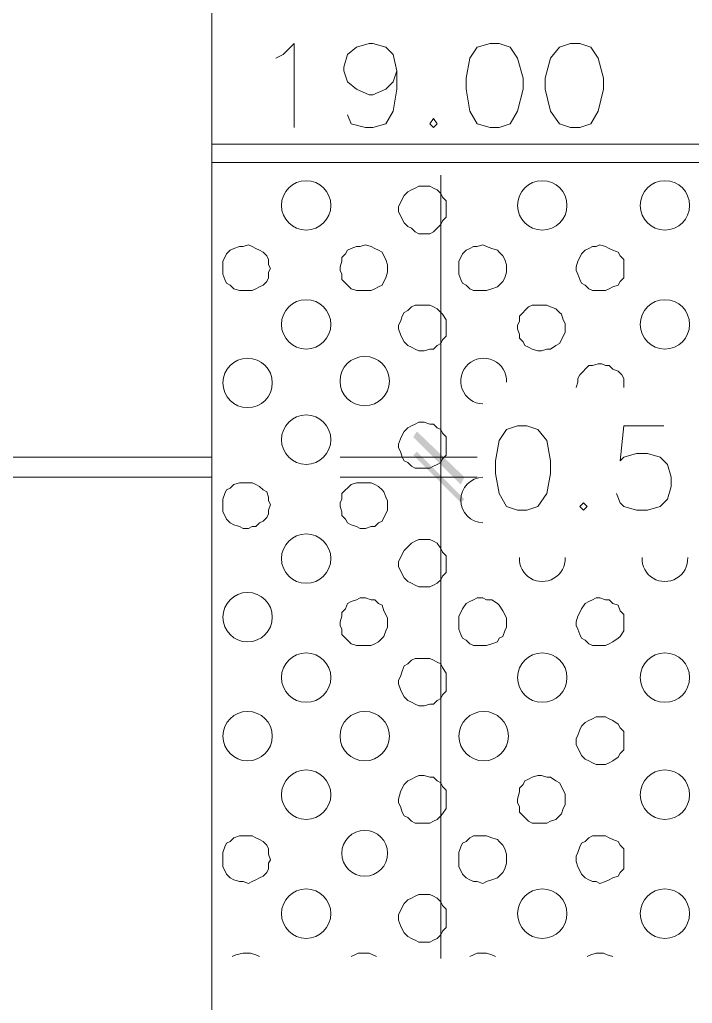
# Model space of a CAD drawing. Header units: inches. Extents: x 0.13 to 4.47, y 0.19 to 3.07.
# Drawn here: x 3.226 to 3.3967, y 2.3004 to 2.55 of the extents above; entities that cross this region are included whole.
import ezdxf

# ---------------------------------------------------------------- set-up
doc = ezdxf.new("R2010")
doc.units = ezdxf.units.IN
doc.header["$MEASUREMENT"] = 0
doc.layers.add('PDF_PDF5_PDF12_PDF11_0', color=7, linetype='Continuous')
doc.layers.add('PDF_PDF5_PDF12_PDF11_PROYECCION 2', color=7, linetype='Continuous')

msp = doc.modelspace()

# ---------------------------------------------------------------- linework, layer by layer
at = {"layer": 'PDF_PDF5_PDF12_PDF11_0', "lineweight": 5}
for points in [[(2.900952000000002, 2.648008800000001), (2.900952000000002, 2.149243200000001), (3.274794000000002, 2.149243200000001), (3.274794000000002, 2.648008800000001)], [(3.332844000000002, 2.423703600000001), (3.332844000000002, 2.510546400000001)], [(3.332844000000002, 2.451103200000001), (3.332844000000002, 2.439028800000001), (3.332844000000002, 2.433920400000001), (3.332844000000002, 2.421846000000001)], [(3.332844000000002, 2.449245600000001), (3.332844000000002, 2.311783200000001)], [(2.900952000000002, 2.439028800000001), (3.274794000000002, 2.439028800000001)], [(3.342132000000002, 2.439028800000001), (3.307302000000002, 2.439028800000001), (3.342132000000002, 2.439028800000001)], [(2.900952000000002, 2.433920400000001), (3.274794000000002, 2.433920400000001)], [(3.342132000000002, 2.433920400000001), (3.307302000000002, 2.433920400000001), (3.342132000000002, 2.433920400000001)]]:
    msp.add_lwpolyline(points, dxfattribs=at)
at = {"layer": 'PDF_PDF5_PDF12_PDF11_0', "lineweight": 13}
for points in [[(3.291048000000002, 2.540268000000002), (3.292905600000002, 2.541196800000001), (3.295692000000002, 2.543983200000001), (3.295692000000002, 2.522620800000001)], [(3.321698400000002, 2.537017200000002), (3.320769600000002, 2.534230800000001), (3.318912000000002, 2.532373200000001), (3.315661200000002, 2.530980000000001), (3.314732400000002, 2.530980000000001), (3.311481600000002, 2.532373200000001), (3.309159600000002, 2.534230800000001), (3.308230800000002, 2.537017200000002), (3.308230800000002, 2.537946000000001), (3.309159600000002, 2.541196800000001), (3.311481600000002, 2.543054400000001), (3.314732400000002, 2.543983200000001), (3.315661200000002, 2.543983200000001), (3.318912000000002, 2.543054400000001), (3.320769600000002, 2.541196800000001), (3.321698400000002, 2.537017200000002), (3.321698400000002, 2.532373200000001), (3.320769600000002, 2.526800400000001), (3.318912000000002, 2.523549600000001), (3.315661200000002, 2.522620800000001), (3.313803600000002, 2.522620800000001), (3.310088400000002, 2.523549600000001), (3.309159600000002, 2.525871600000001)], [(3.389500800000002, 2.446923600000001), (3.379284000000002, 2.446923600000001), (3.378355200000002, 2.438100000000001), (3.379284000000002, 2.439028800000001), (3.382534800000002, 2.439957600000001), (3.385321200000002, 2.439957600000001), (3.388572000000002, 2.439028800000001), (3.390429600000002, 2.437171200000001), (3.391358400000002, 2.433920400000001), (3.391358400000002, 2.431598400000001), (3.390429600000002, 2.428347600000001), (3.388572000000002, 2.426490000000001), (3.385321200000002, 2.425561200000001), (3.382534800000002, 2.425561200000001), (3.379284000000002, 2.426490000000001), (3.378355200000002, 2.427418800000001), (3.377426400000002, 2.429740800000001)]]:
    msp.add_lwpolyline(points, dxfattribs=at)
for points in [[(3.345382800000002, 2.543983200000001), (3.342132000000002, 2.543054400000001), (3.340274400000002, 2.540268000000002), (3.339345600000002, 2.535159600000001), (3.339345600000002, 2.532373200000001), (3.340274400000002, 2.526800400000001), (3.342132000000002, 2.523549600000001), (3.345382800000002, 2.522620800000001), (3.347704800000002, 2.522620800000001), (3.350491200000002, 2.523549600000001), (3.352348800000002, 2.526800400000001), (3.353742000000002, 2.532373200000001), (3.353742000000002, 2.535159600000001), (3.352348800000002, 2.540268000000002), (3.350491200000002, 2.543054400000001), (3.347704800000002, 2.543983200000001)], [(3.365816400000002, 2.543983200000001), (3.363030000000002, 2.543054400000001), (3.360708000000002, 2.540268000000002), (3.359314800000002, 2.535159600000001), (3.359314800000002, 2.532373200000001), (3.360708000000002, 2.526800400000001), (3.363030000000002, 2.523549600000001), (3.365816400000002, 2.522620800000001), (3.368138400000002, 2.522620800000001), (3.370924800000002, 2.523549600000001), (3.372782400000002, 2.526800400000001), (3.374175600000002, 2.532373200000001), (3.374175600000002, 2.535159600000001), (3.372782400000002, 2.540268000000002), (3.370924800000002, 2.543054400000001), (3.368138400000002, 2.543983200000001)], [(3.330986400000002, 2.524942800000001), (3.330057600000002, 2.523549600000001), (3.330986400000002, 2.522620800000001), (3.331915200000002, 2.523549600000001)], [(3.352348800000002, 2.446923600000001), (3.349562400000002, 2.445994800000001), (3.347704800000002, 2.443208400000001), (3.346776000000002, 2.438100000000001), (3.346776000000002, 2.434849200000001), (3.347704800000002, 2.429740800000001), (3.349562400000002, 2.426490000000001), (3.352348800000002, 2.425561200000001), (3.354670800000002, 2.425561200000001), (3.357457200000002, 2.426490000000001), (3.359779200000002, 2.429740800000001), (3.360708000000002, 2.434849200000001), (3.360708000000002, 2.438100000000001), (3.359779200000002, 2.443208400000001), (3.357457200000002, 2.445994800000001), (3.354670800000002, 2.446923600000001)], [(3.369067200000002, 2.427418800000001), (3.368138400000002, 2.426490000000001), (3.369067200000002, 2.425561200000001), (3.369996000000002, 2.426490000000001)]]:
    msp.add_lwpolyline(points, close=True, dxfattribs=at)
at = {"layer": 'PDF_PDF5_PDF12_PDF11_0', "transparency": 33554559}
for points in [[(3.326806800000002, 2.445530400000001), (3.325878000000002, 2.444137200000001), (3.338881200000002, 2.433920400000001)], [(3.326806800000002, 2.445530400000001), (3.325878000000002, 2.444137200000001), (3.338881200000002, 2.433920400000001)], [(3.325878000000002, 2.444137200000001), (3.338881200000002, 2.433920400000001), (3.337952400000002, 2.432062800000001)], [(3.325878000000002, 2.444137200000001), (3.338881200000002, 2.433920400000001), (3.337952400000002, 2.432062800000001)], [(3.338881200000002, 2.428347600000001), (3.325878000000002, 2.439493200000001), (3.326806800000002, 2.440422000000001)], [(3.338881200000002, 2.428347600000001), (3.325878000000002, 2.439493200000001), (3.326806800000002, 2.440422000000001)], [(3.337952400000002, 2.427418800000001), (3.338881200000002, 2.428347600000001), (3.325878000000002, 2.439493200000001)], [(3.337952400000002, 2.427418800000001), (3.338881200000002, 2.428347600000001), (3.325878000000002, 2.439493200000001)]]:
    msp.add_solid(points, dxfattribs=at)
at = {"layer": 'PDF_PDF5_PDF12_PDF11_PROYECCION 2', "lineweight": 5}
for points in [[(4.043376000000002, 2.518441200000001), (3.274794000000002, 2.518441200000001)], [(4.043376000000002, 2.513797200000001), (3.274794000000002, 2.513797200000001)], [(3.379284000000002, 2.456676000000001), (3.379284000000002, 2.458069200000001), (3.379284000000002, 2.458998000000001), (3.378819600000002, 2.459926800000001), (3.377890800000002, 2.460855600000001), (3.376497600000002, 2.461320000000001), (3.375568800000002, 2.462248800000001), (3.374640000000002, 2.462248800000001), (3.373711200000002, 2.462713200000001), (3.372782400000002, 2.462713200000001), (3.371389200000002, 2.462248800000001), (3.370460400000002, 2.462248800000001), (3.369531600000002, 2.461320000000001), (3.369067200000002, 2.460855600000001), (3.368138400000002, 2.459926800000001), (3.367674000000002, 2.458998000000001), (3.367674000000002, 2.458069200000001), (3.367209600000002, 2.456676000000001)], [(3.286868400000002, 2.312247600000001), (3.285939600000002, 2.312712000000001), (3.284546400000002, 2.313176400000001), (3.283617600000002, 2.313176400000001), (3.282688800000002, 2.313176400000001), (3.280831200000002, 2.312712000000001), (3.279902400000002, 2.312247600000001)], [(3.316590000000002, 2.312247600000001), (3.315661200000002, 2.312712000000001), (3.314732400000002, 2.313176400000001), (3.313803600000002, 2.313176400000001), (3.311946000000002, 2.313176400000001), (3.311017200000002, 2.312712000000001), (3.310088400000002, 2.312247600000001)], [(3.346776000000002, 2.312247600000001), (3.345847200000002, 2.312712000000001), (3.344454000000002, 2.313176400000001), (3.343060800000002, 2.313176400000001), (3.342132000000002, 2.313176400000001), (3.341203200000002, 2.312712000000001), (3.340274400000002, 2.312247600000001)], [(3.376497600000002, 2.312247600000001), (3.375104400000002, 2.312712000000001), (3.374175600000002, 2.313176400000001), (3.373246800000002, 2.313176400000001), (3.372318000000002, 2.313176400000001), (3.370924800000002, 2.312712000000001), (3.369996000000002, 2.312247600000001)]]:
    msp.add_lwpolyline(points, dxfattribs=at)
for points in [[(3.334237200000002, 2.501722800000001), (3.334237200000002, 2.503116000000001), (3.334237200000002, 2.504044800000001), (3.333308400000002, 2.504973600000001), (3.332844000000002, 2.505902400000001), (3.331915200000002, 2.506831200000001), (3.330986400000002, 2.507295600000001), (3.330057600000002, 2.507760000000001), (3.328664400000002, 2.507760000000001), (3.327271200000002, 2.507760000000001), (3.326342400000002, 2.507295600000001), (3.325413600000002, 2.506831200000001), (3.324484800000002, 2.506366800000001), (3.323556000000002, 2.505438000000001), (3.323091600000002, 2.504509200000001), (3.322627200000002, 2.503580400000001), (3.322162800000002, 2.502651600000001), (3.322162800000002, 2.501258400000001), (3.322627200000002, 2.500329600000001), (3.323091600000002, 2.499400800000001), (3.323556000000002, 2.498472000000001), (3.324484800000002, 2.497543200000001), (3.325413600000002, 2.497078800000001), (3.326342400000002, 2.496150000000001), (3.327271200000002, 2.495685600000001), (3.328664400000002, 2.495685600000001), (3.330057600000002, 2.495685600000001), (3.330986400000002, 2.496150000000001), (3.331915200000002, 2.497078800000001), (3.332844000000002, 2.498007600000001), (3.333308400000002, 2.498936400000001), (3.334237200000002, 2.499865200000001), (3.334237200000002, 2.500794000000001)], [(3.289654800000002, 2.486862000000001), (3.289190400000002, 2.487790800000001), (3.289190400000002, 2.489184000000001), (3.288726000000002, 2.490112800000001), (3.287797200000002, 2.491041600000001), (3.286868400000002, 2.491506000000001), (3.285939600000002, 2.491970400000001), (3.285010800000002, 2.492434800000001), (3.284082000000001, 2.492899200000001), (3.282688800000002, 2.492434800000001), (3.281760000000002, 2.492434800000001), (3.280366800000002, 2.491970400000001), (3.279438000000002, 2.491506000000001), (3.278509200000002, 2.490577200000001), (3.278044800000002, 2.489648400000001), (3.277580400000002, 2.488719600000001), (3.277580400000002, 2.487326400000001), (3.277580400000002, 2.486397600000001), (3.277580400000002, 2.485468800000001), (3.278044800000002, 2.484075600000001), (3.278509200000002, 2.483146800000001), (3.279438000000002, 2.482682400000001), (3.280366800000002, 2.481753600000001), (3.281760000000002, 2.481289200000001), (3.282688800000002, 2.481289200000001), (3.284082000000001, 2.481289200000001), (3.285010800000002, 2.481289200000001), (3.285939600000002, 2.481753600000001), (3.286868400000002, 2.482218000000001), (3.287797200000002, 2.482682400000001), (3.288726000000002, 2.483611200000001), (3.289190400000002, 2.484540000000001), (3.289190400000002, 2.485933200000001)], [(3.319376400000002, 2.486862000000001), (3.319376400000002, 2.487790800000001), (3.318912000000002, 2.489184000000001), (3.318447600000002, 2.490112800000001), (3.317983200000002, 2.491041600000001), (3.317054400000002, 2.491506000000001), (3.316125600000002, 2.491970400000001), (3.315196800000002, 2.492434800000001), (3.313803600000002, 2.492899200000001), (3.312410400000002, 2.492434800000001), (3.311481600000002, 2.492434800000001), (3.310088400000002, 2.491970400000001), (3.309159600000002, 2.491506000000001), (3.308695200000002, 2.490577200000001), (3.307766400000002, 2.489648400000001), (3.307766400000002, 2.488719600000001), (3.307302000000002, 2.487326400000001), (3.307302000000002, 2.486397600000001), (3.307766400000002, 2.485468800000001), (3.307766400000002, 2.484075600000001), (3.308695200000002, 2.483146800000001), (3.309159600000002, 2.482682400000001), (3.310088400000002, 2.481753600000001), (3.311481600000002, 2.481289200000001), (3.312410400000002, 2.481289200000001), (3.313803600000002, 2.481289200000001), (3.315196800000002, 2.481289200000001), (3.316125600000002, 2.481753600000001), (3.317054400000002, 2.482218000000001), (3.317983200000002, 2.482682400000001), (3.318447600000002, 2.483611200000001), (3.318912000000002, 2.484540000000001), (3.319376400000002, 2.485933200000001)], [(3.349562400000002, 2.486862000000001), (3.349562400000002, 2.487790800000001), (3.349098000000002, 2.489184000000001), (3.348633600000002, 2.490112800000001), (3.347704800000002, 2.491041600000001), (3.347240400000002, 2.491506000000001), (3.345847200000002, 2.491970400000001), (3.344454000000002, 2.492434800000001), (3.343525200000002, 2.492899200000001), (3.342132000000002, 2.492434800000001), (3.341203200000002, 2.492434800000001), (3.340274400000002, 2.491970400000001), (3.339345600000002, 2.491506000000001), (3.338416800000002, 2.490577200000001), (3.337952400000002, 2.489648400000001), (3.337488000000002, 2.488719600000001), (3.337488000000002, 2.487326400000001), (3.337488000000002, 2.486397600000001), (3.337488000000002, 2.485468800000001), (3.337952400000002, 2.484075600000001), (3.338416800000002, 2.483146800000001), (3.339345600000002, 2.482682400000001), (3.340274400000002, 2.481753600000001), (3.341203200000002, 2.481289200000001), (3.342132000000002, 2.481289200000001), (3.343525200000002, 2.481289200000001), (3.344454000000002, 2.481289200000001), (3.345847200000002, 2.481753600000001), (3.347240400000002, 2.482218000000001), (3.347704800000002, 2.482682400000001), (3.348633600000002, 2.483611200000001), (3.349098000000002, 2.484540000000001), (3.349562400000002, 2.485933200000001)], [(3.379284000000002, 2.486862000000001), (3.379284000000002, 2.487790800000001), (3.379284000000002, 2.489184000000001), (3.378355200000002, 2.490112800000001), (3.377890800000002, 2.491041600000001), (3.376497600000002, 2.491506000000001), (3.375568800000002, 2.491970400000001), (3.374640000000002, 2.492434800000001), (3.373246800000002, 2.492899200000001), (3.372318000000002, 2.492434800000001), (3.371389200000002, 2.492434800000001), (3.370460400000002, 2.491970400000001), (3.369531600000002, 2.491506000000001), (3.368602800000002, 2.490577200000001), (3.368138400000002, 2.489648400000001), (3.367674000000002, 2.488719600000001), (3.367209600000002, 2.487326400000001), (3.367209600000002, 2.486397600000001), (3.367674000000002, 2.485468800000001), (3.368138400000002, 2.484075600000001), (3.368602800000002, 2.483146800000001), (3.369531600000002, 2.482682400000001), (3.370460400000002, 2.481753600000001), (3.371389200000002, 2.481289200000001), (3.372318000000002, 2.481289200000001), (3.373246800000002, 2.481289200000001), (3.374640000000002, 2.481289200000001), (3.375568800000002, 2.481753600000001), (3.376497600000002, 2.482218000000001), (3.377890800000002, 2.482682400000001), (3.378355200000002, 2.483611200000001), (3.379284000000002, 2.484540000000001), (3.379284000000002, 2.485933200000001)], [(3.334237200000002, 2.472001200000001), (3.334237200000002, 2.472930000000001), (3.334237200000002, 2.473858800000001), (3.333308400000002, 2.475252000000001), (3.332844000000002, 2.475716400000001), (3.331915200000002, 2.476645200000001), (3.330986400000002, 2.477109600000001), (3.330057600000002, 2.477574000000001), (3.328664400000002, 2.477574000000001), (3.327271200000002, 2.477574000000001), (3.326342400000002, 2.477574000000001), (3.325413600000002, 2.477109600000001), (3.324484800000002, 2.476180800000001), (3.323556000000002, 2.475716400000001), (3.323091600000002, 2.474787600000001), (3.322627200000002, 2.473394400000001), (3.322162800000002, 2.472465600000001), (3.322162800000002, 2.471536800000001), (3.322627200000002, 2.470143600000001), (3.323091600000002, 2.469214800000001), (3.323556000000002, 2.468286000000001), (3.324484800000002, 2.467357200000001), (3.325413600000002, 2.466892800000001), (3.326342400000002, 2.466428400000001), (3.327271200000002, 2.465964000000001), (3.328664400000002, 2.465964000000001), (3.330057600000002, 2.466428400000001), (3.330986400000002, 2.466428400000001), (3.331915200000002, 2.467357200000001), (3.332844000000002, 2.467821600000001), (3.333308400000002, 2.468750400000001), (3.334237200000002, 2.469679200000001), (3.334237200000002, 2.470608000000001)], [(3.364423200000002, 2.472001200000001), (3.364423200000002, 2.472930000000001), (3.363958800000002, 2.473858800000001), (3.363494400000002, 2.475252000000001), (3.363030000000002, 2.475716400000001), (3.362101200000002, 2.476645200000001), (3.360708000000002, 2.477109600000001), (3.359779200000002, 2.477574000000001), (3.358386000000002, 2.477574000000001), (3.357457200000002, 2.477574000000001), (3.356064000000002, 2.477574000000001), (3.355135200000002, 2.477109600000001), (3.354206400000002, 2.476180800000001), (3.353742000000002, 2.475716400000001), (3.352813200000002, 2.474787600000001), (3.352813200000002, 2.473394400000001), (3.352348800000002, 2.472465600000001), (3.352348800000002, 2.471536800000001), (3.352813200000002, 2.470143600000001), (3.352813200000002, 2.469214800000001), (3.353742000000002, 2.468286000000001), (3.354206400000002, 2.467357200000001), (3.355135200000002, 2.466892800000001), (3.356064000000002, 2.466428400000001), (3.357457200000002, 2.465964000000001), (3.358386000000002, 2.465964000000001), (3.359779200000002, 2.466428400000001), (3.360708000000002, 2.466428400000001), (3.362101200000002, 2.467357200000001), (3.363030000000002, 2.467821600000001), (3.363494400000002, 2.468750400000001), (3.363958800000002, 2.469679200000001), (3.364423200000002, 2.470608000000001)], [(3.334237200000002, 2.441815200000001), (3.334237200000002, 2.443208400000001), (3.334237200000002, 2.444137200000001), (3.333308400000002, 2.445066000000001), (3.332844000000002, 2.445994800000001), (3.331915200000002, 2.446459200000001), (3.330986400000002, 2.447388000000001), (3.330057600000002, 2.447388000000001), (3.328664400000002, 2.447852400000001), (3.327271200000002, 2.447852400000001), (3.326342400000002, 2.447388000000001), (3.325413600000002, 2.446923600000001), (3.324484800000002, 2.446459200000001), (3.323556000000002, 2.445530400000001), (3.323091600000002, 2.444601600000001), (3.322627200000002, 2.443672800000001), (3.322162800000002, 2.442279600000001), (3.322162800000002, 2.441350800000001), (3.322627200000002, 2.440422000000001), (3.323091600000002, 2.439028800000001), (3.323556000000002, 2.438100000000001), (3.324484800000002, 2.437635600000001), (3.325413600000002, 2.436706800000001), (3.326342400000002, 2.436242400000001), (3.327271200000002, 2.436242400000001), (3.328664400000002, 2.436242400000001), (3.330057600000002, 2.436242400000001), (3.330986400000002, 2.436706800000001), (3.331915200000002, 2.437171200000001), (3.332844000000002, 2.437635600000001), (3.333308400000002, 2.438564400000001), (3.334237200000002, 2.439493200000001), (3.334237200000002, 2.440886400000001)], [(3.289654800000002, 2.426954400000001), (3.289190400000002, 2.427883200000001), (3.289190400000002, 2.428812000000001), (3.288726000000002, 2.430205200000001), (3.287797200000002, 2.430669600000001), (3.286868400000002, 2.431598400000001), (3.285939600000002, 2.432062800000001), (3.285010800000002, 2.432527200000001), (3.284082000000001, 2.432527200000001), (3.282688800000002, 2.432527200000001), (3.281760000000002, 2.432527200000001), (3.280366800000002, 2.432062800000001), (3.279438000000002, 2.431134000000001), (3.278509200000002, 2.430669600000001), (3.278044800000002, 2.429740800000001), (3.277580400000002, 2.428347600000001), (3.277580400000002, 2.427418800000001), (3.277580400000002, 2.426490000000001), (3.277580400000002, 2.425096800000001), (3.278044800000002, 2.424168000000001), (3.278509200000002, 2.423239200000001), (3.279438000000002, 2.422310400000001), (3.280366800000002, 2.421846000000001), (3.281760000000002, 2.421381600000001), (3.282688800000002, 2.420917200000001), (3.284082000000001, 2.420917200000001), (3.285010800000002, 2.421381600000001), (3.285939600000002, 2.421381600000001), (3.286868400000002, 2.422310400000001), (3.287797200000002, 2.422774800000001), (3.288726000000002, 2.423703600000001), (3.289190400000002, 2.424632400000001), (3.289190400000002, 2.425561200000001)], [(3.319376400000002, 2.426954400000001), (3.319376400000002, 2.427883200000001), (3.318912000000002, 2.428812000000001), (3.318447600000002, 2.430205200000001), (3.317983200000002, 2.430669600000001), (3.317054400000002, 2.431598400000001), (3.316125600000002, 2.432062800000001), (3.315196800000002, 2.432527200000001), (3.313803600000002, 2.432527200000001), (3.312410400000002, 2.432527200000001), (3.311481600000002, 2.432527200000001), (3.310088400000002, 2.432062800000001), (3.309159600000002, 2.431134000000001), (3.308695200000002, 2.430669600000001), (3.307766400000002, 2.429740800000001), (3.307766400000002, 2.428347600000001), (3.307302000000002, 2.427418800000001), (3.307302000000002, 2.426490000000001), (3.307766400000002, 2.425096800000001), (3.307766400000002, 2.424168000000001), (3.308695200000002, 2.423239200000001), (3.309159600000002, 2.422310400000001), (3.310088400000002, 2.421846000000001), (3.311481600000002, 2.421381600000001), (3.312410400000002, 2.420917200000001), (3.313803600000002, 2.420917200000001), (3.315196800000002, 2.421381600000001), (3.316125600000002, 2.421381600000001), (3.317054400000002, 2.422310400000001), (3.317983200000002, 2.422774800000001), (3.318447600000002, 2.423703600000001), (3.318912000000002, 2.424632400000001), (3.319376400000002, 2.425561200000001)], [(3.334237200000002, 2.412093600000001), (3.334237200000002, 2.413022400000001), (3.334237200000002, 2.413951200000001), (3.333308400000002, 2.414880000000001), (3.332844000000002, 2.415808800000001), (3.331915200000002, 2.417202000000001), (3.330986400000002, 2.417666400000001), (3.330057600000002, 2.418130800000001), (3.328664400000002, 2.418130800000001), (3.327271200000002, 2.418130800000001), (3.326342400000002, 2.417666400000001), (3.325413600000002, 2.417202000000001), (3.324484800000002, 2.416273200000001), (3.323556000000002, 2.415344400000001), (3.323091600000002, 2.414415600000001), (3.322627200000002, 2.413486800000001), (3.322162800000002, 2.412558000000001), (3.322162800000002, 2.411164800000001), (3.322627200000002, 2.410236000000001), (3.323091600000002, 2.409307200000001), (3.323556000000002, 2.408378400000001), (3.324484800000002, 2.407449600000001), (3.325413600000002, 2.406985200000001), (3.326342400000002, 2.406520800000001), (3.327271200000002, 2.406056400000001), (3.328664400000002, 2.406056400000001), (3.330057600000002, 2.406056400000001), (3.330986400000002, 2.406520800000001), (3.331915200000002, 2.406985200000001), (3.332844000000002, 2.407914000000001), (3.333308400000002, 2.408842800000001), (3.334237200000002, 2.409771600000001), (3.334237200000002, 2.410700400000001)], [(3.319376400000002, 2.396768400000001), (3.319376400000002, 2.398161600000001), (3.318912000000002, 2.399090400000001), (3.318447600000002, 2.400019200000001), (3.317983200000002, 2.401412400000001), (3.317054400000002, 2.401876800000001), (3.316125600000002, 2.402805600000001), (3.315196800000002, 2.402805600000001), (3.313803600000002, 2.403270000000001), (3.312410400000002, 2.403270000000001), (3.311481600000002, 2.402805600000001), (3.310088400000002, 2.402341200000001), (3.309159600000002, 2.401876800000001), (3.308695200000002, 2.400483600000001), (3.307766400000002, 2.399554800000001), (3.307766400000002, 2.398626000000001), (3.307302000000002, 2.397232800000001), (3.307302000000002, 2.396304000000001), (3.307766400000002, 2.395375200000001), (3.307766400000002, 2.393982000000001), (3.308695200000002, 2.393053200000001), (3.309159600000002, 2.392588800000001), (3.310088400000002, 2.391660000000001), (3.311481600000002, 2.391195600000001), (3.312410400000002, 2.391195600000001), (3.313803600000002, 2.391195600000001), (3.315196800000002, 2.391195600000001), (3.316125600000002, 2.391660000000001), (3.317054400000002, 2.392124400000001), (3.317983200000002, 2.393053200000001), (3.318447600000002, 2.393517600000001), (3.318912000000002, 2.394910800000001), (3.319376400000002, 2.395839600000001)], [(3.349562400000002, 2.396768400000001), (3.349562400000002, 2.398161600000001), (3.349098000000002, 2.399090400000001), (3.348633600000002, 2.400019200000001), (3.347704800000002, 2.401412400000001), (3.347240400000002, 2.401876800000001), (3.345847200000002, 2.402805600000001), (3.344454000000002, 2.402805600000001), (3.343525200000002, 2.403270000000001), (3.342132000000002, 2.403270000000001), (3.341203200000002, 2.402805600000001), (3.340274400000002, 2.402341200000001), (3.339345600000002, 2.401876800000001), (3.338416800000002, 2.400483600000001), (3.337952400000002, 2.399554800000001), (3.337488000000002, 2.398626000000001), (3.337488000000002, 2.397232800000001), (3.337488000000002, 2.396304000000001), (3.337488000000002, 2.395375200000001), (3.337952400000002, 2.393982000000001), (3.338416800000002, 2.393053200000001), (3.339345600000002, 2.392588800000001), (3.340274400000002, 2.391660000000001), (3.341203200000002, 2.391195600000001), (3.342132000000002, 2.391195600000001), (3.343525200000002, 2.391195600000001), (3.344454000000002, 2.391195600000001), (3.345847200000002, 2.391660000000001), (3.347240400000002, 2.392124400000001), (3.347704800000002, 2.393053200000001), (3.348633600000002, 2.393517600000001), (3.349098000000002, 2.394910800000001), (3.349562400000002, 2.395839600000001)], [(3.379284000000002, 2.396768400000001), (3.379284000000002, 2.398161600000001), (3.379284000000002, 2.399090400000001), (3.378355200000002, 2.400019200000001), (3.377890800000002, 2.401412400000001), (3.376497600000002, 2.401876800000001), (3.375568800000002, 2.402805600000001), (3.374640000000002, 2.402805600000001), (3.373246800000002, 2.403270000000001), (3.372318000000002, 2.403270000000001), (3.371389200000002, 2.402805600000001), (3.370460400000002, 2.402341200000001), (3.369531600000002, 2.401876800000001), (3.368602800000002, 2.400483600000001), (3.368138400000002, 2.399554800000001), (3.367674000000002, 2.398626000000001), (3.367209600000002, 2.397232800000001), (3.367209600000002, 2.396304000000001), (3.367674000000002, 2.395375200000001), (3.368138400000002, 2.393982000000001), (3.368602800000002, 2.393053200000001), (3.369531600000002, 2.392588800000001), (3.370460400000002, 2.391660000000001), (3.371389200000002, 2.391195600000001), (3.372318000000002, 2.391195600000001), (3.373246800000002, 2.391195600000001), (3.374640000000002, 2.391195600000001), (3.375568800000002, 2.391660000000001), (3.376497600000002, 2.392124400000001), (3.377890800000002, 2.393053200000001), (3.378355200000002, 2.393517600000001), (3.379284000000002, 2.394910800000001), (3.379284000000002, 2.395839600000001)], [(3.334237200000002, 2.381907600000001), (3.334237200000002, 2.382836400000001), (3.334237200000002, 2.384229600000001), (3.333308400000002, 2.385622800000001), (3.332844000000002, 2.386551600000001), (3.331915200000002, 2.387016000000001), (3.330986400000002, 2.387480400000001), (3.330057600000002, 2.387944800000001), (3.328664400000002, 2.387944800000001), (3.327271200000002, 2.387944800000001), (3.326342400000002, 2.387944800000001), (3.325413600000002, 2.387480400000001), (3.324484800000002, 2.386551600000001), (3.323556000000002, 2.386087200000001), (3.323091600000002, 2.384694000000001), (3.322627200000002, 2.383300800000001), (3.322162800000002, 2.382372000000001), (3.322162800000002, 2.381443200000001), (3.322627200000002, 2.380050000000001), (3.323091600000002, 2.379121200000001), (3.323556000000002, 2.378192400000001), (3.324484800000002, 2.377263600000001), (3.325413600000002, 2.376799200000001), (3.326342400000002, 2.376334800000001), (3.327271200000002, 2.375870400000001), (3.328664400000002, 2.375870400000001), (3.330057600000002, 2.376334800000001), (3.330986400000002, 2.376334800000001), (3.331915200000002, 2.377263600000001), (3.332844000000002, 2.377728000000001), (3.333308400000002, 2.378656800000001), (3.334237200000002, 2.379585600000001), (3.334237200000002, 2.380514400000001)], [(3.379284000000002, 2.367046800000001), (3.379284000000002, 2.367975600000001), (3.379284000000002, 2.369368800000001), (3.378355200000002, 2.370297600000001), (3.377890800000002, 2.371226400000001), (3.376497600000002, 2.372155200000001), (3.375568800000002, 2.372619600000001), (3.374640000000002, 2.373084000000001), (3.373246800000002, 2.373084000000001), (3.372318000000002, 2.373084000000001), (3.371389200000002, 2.372619600000001), (3.370460400000002, 2.372155200000001), (3.369531600000002, 2.371690800000001), (3.368602800000002, 2.370762000000001), (3.368138400000002, 2.369833200000001), (3.367674000000002, 2.368440000000001), (3.367209600000002, 2.367511200000001), (3.367209600000002, 2.366118000000001), (3.367674000000002, 2.365189200000001), (3.368138400000002, 2.364260400000001), (3.368602800000002, 2.363331600000001), (3.369531600000002, 2.362402800000001), (3.370460400000002, 2.361938400000001), (3.371389200000002, 2.361474000000001), (3.372318000000002, 2.361009600000001), (3.373246800000002, 2.361009600000001), (3.374640000000002, 2.361009600000001), (3.375568800000002, 2.361474000000001), (3.376497600000002, 2.361938400000001), (3.377890800000002, 2.362867200000001), (3.378355200000002, 2.363796000000001), (3.379284000000002, 2.364724800000001), (3.379284000000002, 2.365653600000001)], [(3.334237200000002, 2.351721600000001), (3.334237200000002, 2.353579200000001), (3.334237200000002, 2.354508000000001), (3.333308400000002, 2.355436800000001), (3.332844000000002, 2.356365600000001), (3.331915200000002, 2.356830000000001), (3.330986400000002, 2.357758800000001), (3.330057600000002, 2.357758800000001), (3.328664400000002, 2.358223200000001), (3.327271200000002, 2.358223200000001), (3.326342400000002, 2.357758800000001), (3.325413600000002, 2.357294400000001), (3.324484800000002, 2.356830000000001), (3.323556000000002, 2.355901200000001), (3.323091600000002, 2.354972400000001), (3.322627200000002, 2.354043600000001), (3.322162800000002, 2.352186000000001), (3.322162800000002, 2.351257200000001), (3.322627200000002, 2.350328400000001), (3.323091600000002, 2.348935200000001), (3.323556000000002, 2.348006400000001), (3.324484800000002, 2.347542000000001), (3.325413600000002, 2.346613200000001), (3.326342400000002, 2.346148800000001), (3.327271200000002, 2.346148800000001), (3.328664400000002, 2.346148800000001), (3.330057600000002, 2.346148800000001), (3.330986400000002, 2.346613200000001), (3.331915200000002, 2.347077600000001), (3.332844000000002, 2.348006400000001), (3.333308400000002, 2.348470800000001), (3.334237200000002, 2.349864000000001), (3.334237200000002, 2.350792800000001)], [(3.364423200000002, 2.351721600000001), (3.364423200000002, 2.353579200000001), (3.363958800000002, 2.354508000000001), (3.363494400000002, 2.355436800000001), (3.363030000000002, 2.356365600000001), (3.362101200000002, 2.356830000000001), (3.360708000000002, 2.357758800000001), (3.359779200000002, 2.357758800000001), (3.358386000000002, 2.358223200000001), (3.357457200000002, 2.358223200000001), (3.356064000000002, 2.357758800000001), (3.355135200000002, 2.357294400000001), (3.354206400000002, 2.356830000000001), (3.353742000000002, 2.355901200000001), (3.352813200000002, 2.354972400000001), (3.352813200000002, 2.354043600000001), (3.352348800000002, 2.352186000000001), (3.352348800000002, 2.351257200000001), (3.352813200000002, 2.350328400000001), (3.352813200000002, 2.348935200000001), (3.353742000000002, 2.348006400000001), (3.354206400000002, 2.347542000000001), (3.355135200000002, 2.346613200000001), (3.356064000000002, 2.346148800000001), (3.357457200000002, 2.346148800000001), (3.358386000000002, 2.346148800000001), (3.359779200000002, 2.346148800000001), (3.360708000000002, 2.346613200000001), (3.362101200000002, 2.347077600000001), (3.363030000000002, 2.348006400000001), (3.363494400000002, 2.348470800000001), (3.363958800000002, 2.349864000000001), (3.364423200000002, 2.350792800000001)], [(3.289654800000002, 2.336860800000001), (3.289190400000002, 2.338254000000001), (3.289190400000002, 2.339647200000001), (3.288726000000002, 2.340576000000001), (3.287797200000002, 2.341504800000001), (3.286868400000002, 2.341969200000001), (3.285939600000002, 2.342433600000001), (3.285010800000002, 2.342898000000001), (3.284082000000001, 2.342898000000001), (3.282688800000002, 2.342898000000001), (3.281760000000002, 2.342898000000001), (3.280366800000002, 2.342433600000001), (3.279438000000002, 2.341504800000001), (3.278509200000002, 2.341040400000001), (3.278044800000002, 2.340111600000001), (3.277580400000002, 2.338718400000001), (3.277580400000002, 2.337789600000001), (3.277580400000002, 2.336396400000001), (3.277580400000002, 2.335003200000001), (3.278044800000002, 2.334074400000001), (3.278509200000002, 2.333145600000001), (3.279438000000002, 2.332216800000001), (3.280366800000002, 2.331752400000001), (3.281760000000002, 2.331288000000001), (3.282688800000002, 2.331288000000001), (3.284082000000001, 2.330823600000001), (3.285010800000002, 2.331288000000001), (3.285939600000002, 2.331752400000001), (3.286868400000002, 2.332216800000001), (3.287797200000002, 2.332681200000001), (3.288726000000002, 2.333610000000001), (3.289190400000002, 2.334538800000001), (3.289190400000002, 2.335932000000001)], [(3.349562400000002, 2.336860800000001), (3.349562400000002, 2.338254000000001), (3.349098000000002, 2.339647200000001), (3.348633600000002, 2.340576000000001), (3.347704800000002, 2.341504800000001), (3.347240400000002, 2.341969200000001), (3.345847200000002, 2.342433600000001), (3.344454000000002, 2.342898000000001), (3.343525200000002, 2.342898000000001), (3.342132000000002, 2.342898000000001), (3.341203200000002, 2.342898000000001), (3.340274400000002, 2.342433600000001), (3.339345600000002, 2.341504800000001), (3.338416800000002, 2.341040400000001), (3.337952400000002, 2.340111600000001), (3.337488000000002, 2.338718400000001), (3.337488000000002, 2.337789600000001), (3.337488000000002, 2.336396400000001), (3.337488000000002, 2.335003200000001), (3.337952400000002, 2.334074400000001), (3.338416800000002, 2.333145600000001), (3.339345600000002, 2.332216800000001), (3.340274400000002, 2.331752400000001), (3.341203200000002, 2.331288000000001), (3.342132000000002, 2.331288000000001), (3.343525200000002, 2.330823600000001), (3.344454000000002, 2.331288000000001), (3.345847200000002, 2.331752400000001), (3.347240400000002, 2.332216800000001), (3.347704800000002, 2.332681200000001), (3.348633600000002, 2.333610000000001), (3.349098000000002, 2.334538800000001), (3.349562400000002, 2.335932000000001)], [(3.379284000000002, 2.336860800000001), (3.379284000000002, 2.338254000000001), (3.379284000000002, 2.339647200000001), (3.378355200000002, 2.340576000000001), (3.377890800000002, 2.341504800000001), (3.376497600000002, 2.341969200000001), (3.375568800000002, 2.342433600000001), (3.374640000000002, 2.342898000000001), (3.373246800000002, 2.342898000000001), (3.372318000000002, 2.342898000000001), (3.371389200000002, 2.342898000000001), (3.370460400000002, 2.342433600000001), (3.369531600000002, 2.341504800000001), (3.368602800000002, 2.341040400000001), (3.368138400000002, 2.340111600000001), (3.367674000000002, 2.338718400000001), (3.367209600000002, 2.337789600000001), (3.367209600000002, 2.336396400000001), (3.367674000000002, 2.335003200000001), (3.368138400000002, 2.334074400000001), (3.368602800000002, 2.333145600000001), (3.369531600000002, 2.332216800000001), (3.370460400000002, 2.331752400000001), (3.371389200000002, 2.331288000000001), (3.372318000000002, 2.331288000000001), (3.373246800000002, 2.330823600000001), (3.374640000000002, 2.331288000000001), (3.375568800000002, 2.331752400000001), (3.376497600000002, 2.332216800000001), (3.377890800000002, 2.332681200000001), (3.378355200000002, 2.333610000000001), (3.379284000000002, 2.334538800000001), (3.379284000000002, 2.335932000000001)], [(3.334237200000002, 2.322464400000001), (3.334237200000002, 2.323393200000001), (3.334237200000002, 2.324322000000001), (3.333308400000002, 2.325250800000001), (3.332844000000002, 2.326179600000001), (3.331915200000002, 2.327108400000001), (3.330986400000002, 2.327572800000001), (3.330057600000002, 2.328037200000001), (3.328664400000002, 2.328037200000001), (3.327271200000002, 2.328037200000001), (3.326342400000002, 2.327572800000001), (3.325413600000002, 2.327108400000001), (3.324484800000002, 2.326644000000001), (3.323556000000002, 2.325715200000001), (3.323091600000002, 2.324786400000001), (3.322627200000002, 2.323857600000001), (3.322162800000002, 2.322928800000001), (3.322162800000002, 2.321535600000001), (3.322627200000002, 2.320142400000001), (3.323091600000002, 2.319213600000001), (3.323556000000002, 2.318284800000001), (3.324484800000002, 2.317356000000001), (3.325413600000002, 2.316891600000001), (3.326342400000002, 2.316427200000001), (3.327271200000002, 2.315962800000001), (3.328664400000002, 2.315962800000001), (3.330057600000002, 2.315962800000001), (3.330986400000002, 2.316427200000001), (3.331915200000002, 2.316891600000001), (3.332844000000002, 2.317820400000001), (3.333308400000002, 2.318749200000001), (3.334237200000002, 2.319678000000001), (3.334237200000002, 2.320606800000001)]]:
    msp.add_lwpolyline(points, close=True, dxfattribs=at)
for centre, radius in [((3.298710722408473, 2.502883922408642), 0.006269277592723979), ((3.358618322408937, 2.502883922408852), 0.006269277592259909), ((3.389733122408994, 2.502883922408921), 0.006269277592203067), ((3.298710722408826, 2.472697922408956), 0.00626927759237049), ((3.389733122408664, 2.472697922408551), 0.006269277592532574), ((3.283849922408907, 2.457837122408645), 0.006269277592289215), ((3.31357152240905, 2.458301522408641), 0.006269277592146663), ((3.298710722408719, 2.443440722408469), 0.006269277592477506), ((3.298710722408589, 2.413254722408582), 0.006269277592607626), ((3.283849922408868, 2.398393922408748), 0.006269277592329186), ((3.298710722408863, 2.3830687224087), 0.00626927759233407), ((3.358618322408844, 2.383068722408709), 0.006269277592352721), ((3.3897331224089, 2.383068722408779), 0.006269277592296323), ((3.283849922408879, 2.368207922408716), 0.006269277592318082), ((3.313571522408669, 2.36820792240867), 0.006269277592528136), ((3.343757522408617, 2.368207922408625), 0.006269277592579206), ((3.298710722408843, 2.353347122408752), 0.006269277592353611), ((3.389733122408639, 2.35334712240873), 0.006269277592557447), ((3.313571257668173, 2.338486057668217), 0.005805142333573467), ((3.298710722408954, 2.323161122408961), 0.006269277592243036), ((3.358618322408834, 2.323161122408729), 0.006269277592362492), ((3.389733122408892, 2.323161122408798), 0.006269277592305205)]:
    msp.add_circle(centre, radius, dxfattribs=at)
for centre, radius, start, end in [((3.343757503079864, 2.458301386627073), 0.005804937777714623, 357.2640834287398, 268.1540219484901), ((3.343757579778268, 2.428115280534045), 0.00580517977930425, 91.91341218118063, 268.0865878214893), ((3.358618175422489, 2.413254648273545), 0.005805022367828217, 177.3585823418319, 2.641417667090969), ((3.389732975421297, 2.413254648272348), 0.005805022366693149, 177.3585823294898, 2.641417662283663)]:
    msp.add_arc(centre, radius, start, end, dxfattribs=at)

doc.saveas('drawing.dxf')
